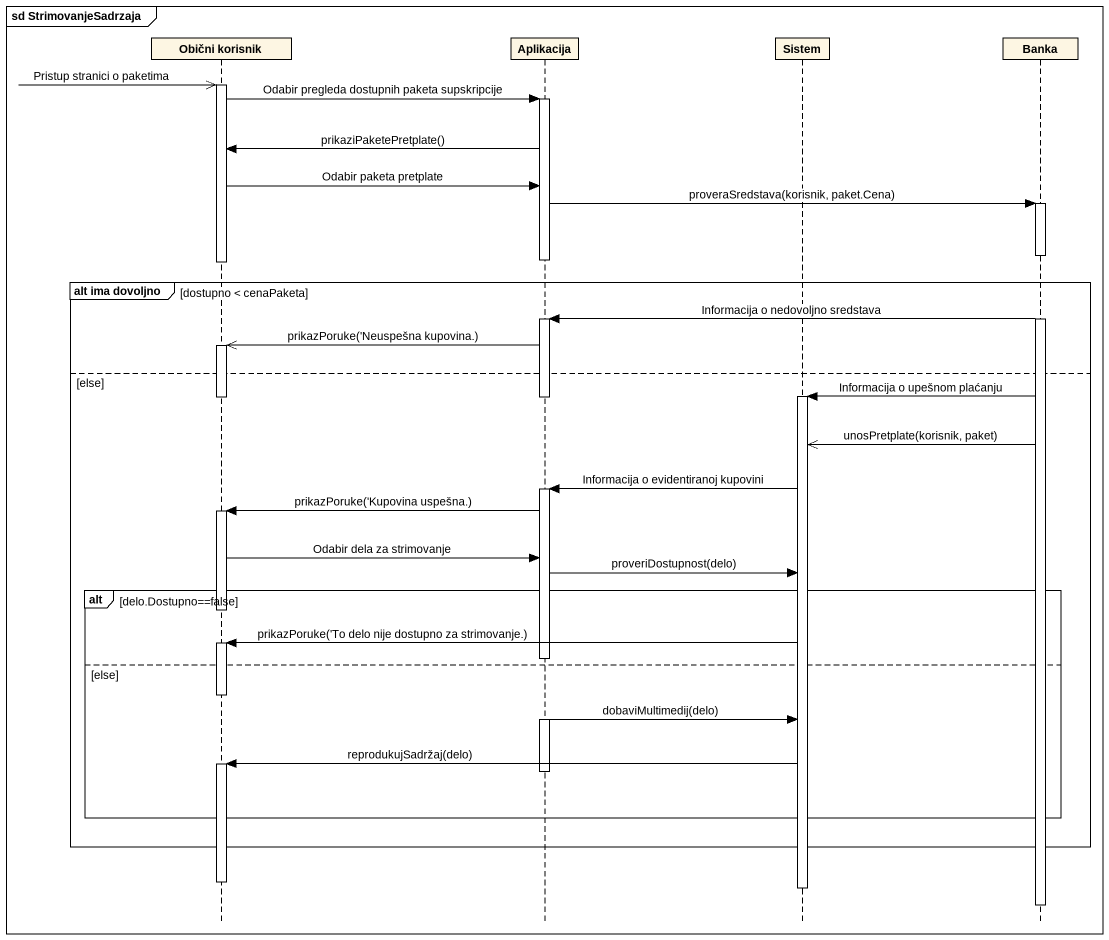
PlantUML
@startuml
mainframe sd StrimovanjeSadrzaja
hide footbox
participant "Obični korisnik" as Obični_korisnik
participant Aplikacija
participant Sistem
participant Banka

Obični_korisnik ->> Obični_korisnik : Pristup stranici o paketima
activate Obični_korisnik
Obični_korisnik -> Aplikacija : Odabir pregleda dostupnih paketa supskripcije
activate Aplikacija
Aplikacija -> Obični_korisnik : prikaziPaketePretplate()
Obični_korisnik -> Aplikacija : Odabir paketa pretplate
Aplikacija -> Banka : proveraSredstava(korisnik, paket.Cena)
activate Banka
deactivate Aplikacija
deactivate Obični_korisnik
group alt ima dovoljno [dostupno < cenaPaketa]
  Banka -> Aplikacija : Informacija o nedovoljno sredstava
  activate Aplikacija
  Aplikacija ->> Obični_korisnik : prikazPoruke('Neuspešna kupovina.)
  activate Obični_korisnik
else else
  Banka -> Sistem : Informacija o upešnom plaćanju
  activate Sistem
  deactivate Obični_korisnik
  deactivate Aplikacija
  Banka ->> Sistem : unosPretplate(korisnik, paket)
  Sistem -> Aplikacija : Informacija o evidentiranoj kupovini
  activate Aplikacija
  Aplikacija -> Obični_korisnik : prikazPoruke('Kupovina uspešna.)
  activate Obični_korisnik
  Obični_korisnik -> Aplikacija : Odabir dela za strimovanje
  Aplikacija -> Sistem : proveriDostupnost(delo)
  alt delo.Dostupno==false
    deactivate Obični_korisnik
    Sistem -> Obični_korisnik : prikazPoruke('To delo nije dostupno za strimovanje.)
    activate Obični_korisnik
  else else
    deactivate Obični_korisnik
    Aplikacija -> Sistem : dobaviMultimedij(delo)
    Sistem -> Obični_korisnik : reprodukujSadržaj(delo)
    activate Obični_korisnik
    deactivate Aplikacija
  end
end
deactivate Obični_korisnik
deactivate Sistem
deactivate Banka
@enduml
